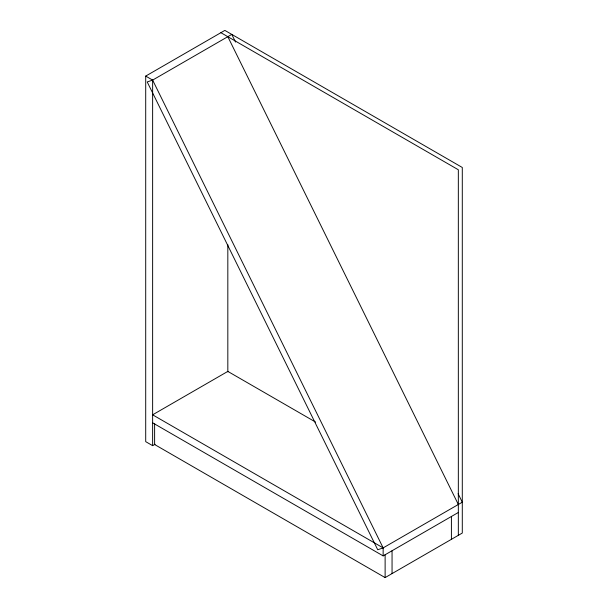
<?xml version="1.0" encoding="UTF-8"?>
<svg xmlns="http://www.w3.org/2000/svg" width="608" height="608" viewBox="0 0 608 608"><rect width="100%" height="100%" fill="white"/><g stroke="black" fill="none" stroke-linecap="round" stroke-linejoin="round"><path stroke-width="0.91" d="M155.086 444.243L152.631 445.656L145.707 441.659L145.707 76.091L224.854 30.4L462.293 167.481L462.293 533.049L385.122 577.6L154.614 444.516L154.614 423.495M458.098 493.681L462.293 502.2L383.146 547.899L377.728 549.746L147.212 81.943L152.631 80.096L231.777 34.398L235.554 42.066M152.631 422.811L383.146 555.894L458.333 512.483M220.894 32.688L458.333 169.769L458.333 535.329M145.707 76.091L152.631 80.096L383.146 547.899L383.146 555.894M315.598 422.081L227.825 371.404L152.631 414.816L383.146 547.899M227.825 36.685L458.333 504.488M451.41 516.481L451.41 539.334M392.054 550.757L392.054 573.602M385.122 554.754L385.122 577.6M227.825 244.629L227.825 371.86M152.631 80.096L152.631 445.656"/></g></svg>
